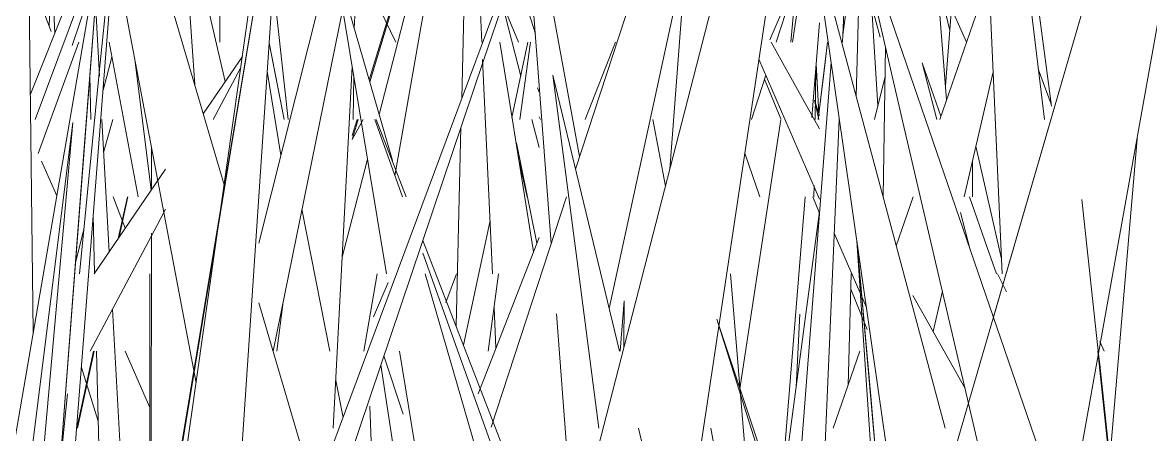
# Model space of a CAD drawing. Header units: millimetres. Extents: x -9575 to 27274, y -4387 to 11354.
# Drawn here: x -5985.07 to -5944.77, y 3071.85 to 3086.56 of the extents above; entities that cross this region are included whole.
import ezdxf

# ---------------------------------------------------------------- set-up
doc = ezdxf.new("R2010")
doc.units = ezdxf.units.MM
doc.layers.add('G-IMPT', color=8, linetype='Continuous', lineweight=9)

# ---------------------------------------------------------------- blocks, each defined once
blk = doc.blocks.new('Grass Array - 25_dwg-V50-North')
at = {"layer": 'G-IMPT'}
for p, q in [((-5957.844, 3050.319), (-5939.953, 3111.913)), ((-5939.953, 3111.913), (-5947.593, 3069.306)), ((-5978.914, 3084.334), (-5980.412, 3106.607)), ((-5950.062, 3077.582), (-5951.358, 3106.539)), ((-5976.622, 3078.683), (-5969.844, 3105.643)), ((-5965.736, 3066.547), (-5955.693, 3105.661)), ((-5977.863, 3080.762), (-5984.413, 3103.013)), ((-5965.308, 3081.324), (-5958.596, 3101.811)), ((-5950.375, 3076.031), (-5943.205, 3100.719)), ((-5982.392, 3048.816), (-5975.458, 3097.718)), ((-5956.592, 3097.666), (-5951.334, 3085.859)), ((-5957.619, 3085.859), (-5956.592, 3097.134)), ((-5984.945, 3096.944), (-5984.683, 3075.505)), ((-5957.557, 3085.859), (-5955.979, 3096.29)), ((-5955.764, 3085.859), (-5955.305, 3096.363)), ((-5950.125, 3096.246), (-5948.551, 3083.1)), ((-5978.04, 3095.452), (-5978.016, 3085.859)), ((-5957.238, 3095.371), (-5961.564, 3066.547)), ((-5972.322, 3083.283), (-5969.348, 3094.781)), ((-5970.833, 3086.386), (-5969.348, 3094.781)), ((-5982.703, 3048), (-5965.842, 3093.351)), ((-5982.55, 3093.165), (-5978.866, 3073.687)), ((-5972.66, 3084.45), (-5969.946, 3093.407)), ((-5968.58, 3085.239), (-5965.842, 3093.351)), ((-5965.161, 3081.773), (-5967.289, 3093.399)), ((-5960.68, 3092.176), (-5964.102, 3076.351)), ((-5968.657, 3085.859), (-5968.92, 3091.545)), ((-5977.823, 3084.46), (-5979.367, 3091.073)), ((-5969.191, 3091.08), (-5969.373, 3083.853)), ((-5955.075, 3091.225), (-5955.752, 3086.13)), ((-5970.867, 3090.443), (-5972.678, 3084.514)), ((-5953.571, 3082.856), (-5955.366, 3090.568)), ((-5940.858, 3048.307), (-5955.366, 3090.568)), ((-5973.213, 3086.362), (-5973.02, 3090.029)), ((-5966.674, 3085.26), (-5967.022, 3089.856)), ((-5948.302, 3083.578), (-5949.157, 3090.114)), ((-5955.747, 3082.154), (-5956.834, 3089.712)), ((-5952.103, 3072.065), (-5956.834, 3089.712)), ((-5982.309, 3089.289), (-5987.175, 3061.029)), ((-5984.476, 3061.029), (-5982.309, 3089.289)), ((-5982.309, 3089.289), (-5982.873, 3081.933)), ((-5984.787, 3084), (-5982.936, 3088.618)), ((-5984.428, 3055.511), (-5981.841, 3088.618)), ((-5984.036, 3088.837), (-5984.113, 3086.429)), ((-5984.036, 3088.837), (-5983.909, 3086.189)), ((-5982.275, 3085.249), (-5981.941, 3088.618)), ((-5977.364, 3069.306), (-5976.054, 3088.856)), ((-5972.058, 3077.582), (-5973.911, 3088.775)), ((-5971.844, 3081.63), (-5973.911, 3088.775)), ((-5971.724, 3085.859), (-5973.063, 3088.618)), ((-5961.389, 3088.618), (-5961.94, 3081.331)), ((-5955.149, 3088.618), (-5955.281, 3083.918)), ((-5984.045, 3086.247), (-5984.84, 3088.363)), ((-5967.39, 3088.262), (-5966.743, 3086.167)), ((-5958.37, 3085.948), (-5957.36, 3088.291)), ((-5958.135, 3085.859), (-5957.36, 3088.291)), ((-5952.047, 3083.801), (-5952.395, 3088.243)), ((-5951.939, 3086.276), (-5952.376, 3088.2)), ((-5982.75, 3088.116), (-5984.614, 3083.1)), ((-5983.23, 3048), (-5976.66, 3087.867)), ((-5977.833, 3080.799), (-5976.66, 3087.867)), ((-5975.574, 3083.1), (-5976.112, 3087.997)), ((-5954.501, 3083.592), (-5954.789, 3088.09)), ((-5950.661, 3087.808), (-5952.289, 3083.1)), ((-5983.298, 3085.742), (-5982.732, 3087.409)), ((-5982.32, 3084.648), (-5982.464, 3087.252)), ((-5973.626, 3087.053), (-5976.113, 3074.823)), ((-5967.264, 3084.648), (-5967.92, 3087.194)), ((-5967.344, 3085.859), (-5967.868, 3087.126)), ((-5954.731, 3087.183), (-5954.425, 3086.037)), ((-5952.086, 3084.3), (-5951.879, 3087.083)), ((-5970.833, 3086.386), (-5971.769, 3081.09)), ((-5956.592, 3086.554), (-5956.869, 3083.176)), ((-5983.06, 3085.859), (-5984.51, 3081.885)), ((-5981.97, 3085.859), (-5980.935, 3080.341)), ((-5976.257, 3085.84), (-5976.027, 3084.675)), ((-5975.716, 3083.1), (-5976.257, 3085.84)), ((-5967.681, 3083.818), (-5968.009, 3085.859)), ((-5967.578, 3083.173), (-5967.006, 3085.859)), ((-5967.296, 3083.1), (-5966.917, 3085.859)), ((-5964.963, 3083.1), (-5963.885, 3085.859)), ((-5958.321, 3085.859), (-5957.137, 3083.745)), ((-5956.635, 3083.1), (-5956.303, 3085.859)), ((-5956.303, 3085.859), (-5956.437, 3084.744)), ((-5978.611, 3083.304), (-5977.211, 3085.357)), ((-5954.315, 3080.341), (-5954.229, 3085.685)), ((-5982.275, 3085.249), (-5983.036, 3077.582)), ((-5981.87, 3085.323), (-5982.19, 3084.152)), ((-5968.58, 3085.239), (-5981.148, 3048)), ((-5981.053, 3085.252), (-5980.467, 3080.581)), ((-5978.256, 3083.1), (-5977.267, 3084.962)), ((-5973.963, 3072.065), (-5973.284, 3084.993)), ((-5968.275, 3077.582), (-5968.629, 3085.239)), ((-5966.674, 3085.26), (-5966.177, 3078.672)), ((-5958.755, 3085.261), (-5956.592, 3080.256)), ((-5956.175, 3085.134), (-5958.612, 3053.706)), ((-5956.723, 3084.956), (-5956.749, 3083.1)), ((-5956.749, 3083.1), (-5956.723, 3084.956)), ((-5956.711, 3085.093), (-5956.609, 3083.318)), ((-5952.401, 3083.1), (-5952.923, 3085.129)), ((-5952.249, 3083.217), (-5952.923, 3085.129)), ((-5982.664, 3084.655), (-5982.626, 3083.1)), ((-5976.325, 3084.824), (-5975.833, 3081.821)), ((-5975.716, 3083.1), (-5976.027, 3084.675)), ((-5973.23, 3084.667), (-5973.253, 3083.1)), ((-5965.254, 3078.034), (-5966.124, 3084.689)), ((-5963.732, 3074.823), (-5966.124, 3084.689)), ((-5959.014, 3083.1), (-5958.508, 3084.689)), ((-5956.635, 3083.1), (-5956.437, 3084.744)), ((-5954.621, 3083.1), (-5954.246, 3084.633)), ((-5950.385, 3084.801), (-5951.416, 3080.341)), ((-5948.312, 3083.649), (-5948.764, 3084.878)), ((-5966.67, 3084.231), (-5966.608, 3084.082)), ((-5958.555, 3084.541), (-5957.972, 3083.119)), ((-5967.681, 3083.818), (-5966.808, 3078.375)), ((-5957.137, 3083.745), (-5956.592, 3082.772)), ((-5956.617, 3083.1), (-5956.766, 3083.791)), ((-5956.592, 3083.243), (-5956.766, 3083.791)), ((-5987.628, 3048), (-5983.267, 3082.995)), ((-5983.814, 3076.848), (-5983.267, 3082.995)), ((-5981.971, 3078.375), (-5982.234, 3083.1)), ((-5982.168, 3081.927), (-5981.841, 3083.1)), ((-5973.284, 3082.381), (-5972.893, 3083.1)), ((-5973.11, 3083.1), (-5973.284, 3082.533)), ((-5973.284, 3082.39), (-5973.069, 3083.1)), ((-5971.493, 3080.341), (-5972.484, 3083.1)), ((-5971.364, 3080.341), (-5972.431, 3083.1)), ((-5966.608, 3082.102), (-5966.865, 3083.1)), ((-5966.562, 3083.1), (-5966.608, 3083.197)), ((-5962.097, 3080.72), (-5962.542, 3083.1)), ((-5962.097, 3080.721), (-5962.542, 3083.1)), ((-5959.431, 3073.478), (-5957.975, 3083.1)), ((-5957.392, 3048.63), (-5955.885, 3083.1)), ((-5969.4, 3082.809), (-5969.578, 3075.724)), ((-5953.571, 3082.856), (-5948.145, 3059.546)), ((-5967.411, 3082.266), (-5966.688, 3078.685)), ((-5955.747, 3082.154), (-5953.502, 3066.547)), ((-5950.086, 3078.127), (-5951, 3082.143)), ((-5945.244, 3082.405), (-5946.575, 3066.781)), ((-5984.476, 3061.029), (-5982.873, 3081.933)), ((-5980.453, 3082.076), (-5980.455, 3080.599)), ((-5958.726, 3080.341), (-5959.259, 3081.902)), ((-5984.389, 3081.609), (-5983.844, 3080.372)), ((-5982.512, 3077.582), (-5979.96, 3081.325)), ((-5973.642, 3078.181), (-5972.736, 3081.682)), ((-5967.041, 3080.341), (-5967.335, 3081.661)), ((-5951.122, 3081.613), (-5951.12, 3080.341)), ((-5977.833, 3080.799), (-5983.277, 3048)), ((-5956.789, 3080.341), (-5956.783, 3080.738)), ((-5981.824, 3080.341), (-5981.4, 3079.213)), ((-5981.646, 3078.852), (-5981.321, 3080.341)), ((-5981.3, 3080.341), (-5981.614, 3078.899)), ((-5968.326, 3072.11), (-5965.63, 3080.341)), ((-5957.101, 3080.341), (-5958.006, 3069.306)), ((-5956.832, 3080.341), (-5956.592, 3079.756)), ((-5953.243, 3080.341), (-5953.851, 3078.583)), ((-5950.595, 3078.528), (-5951.235, 3080.341)), ((-5943.718, 3048), (-5947.219, 3080.24)), ((-5980.272, 3079.304), (-5979.96, 3079.891)), ((-5974.081, 3074.823), (-5975.082, 3079.892)), ((-5958.566, 3064.944), (-5956.592, 3079.812)), ((-5951.205, 3078.447), (-5951.547, 3079.777)), ((-5982.54, 3079.665), (-5982.49, 3077.615)), ((-5968.363, 3079.486), (-5969.311, 3075.033)), ((-5983.175, 3077.987), (-5982.879, 3079.169)), ((-5980.272, 3079.304), (-5982.651, 3074.823)), ((-5980.458, 3079.044), (-5980.483, 3063.788)), ((-5956.063, 3079.033), (-5954.916, 3076.382)), ((-5962.826, 3058.27), (-5970.76, 3078.779)), ((-5966.608, 3078.889), (-5968.792, 3073.296)), ((-5955.254, 3078.759), (-5954.25, 3063.788)), ((-5955.254, 3078.759), (-5954.761, 3073.209)), ((-5952.524, 3048), (-5955.254, 3078.759)), ((-5950.262, 3077.582), (-5950.595, 3078.528)), ((-5970.767, 3078.321), (-5962.161, 3054.368)), ((-5965.254, 3078.034), (-5964.474, 3072.065)), ((-5980.514, 3077.582), (-5980.517, 3069.306)), ((-5972.389, 3077.582), (-5972.877, 3074.823)), ((-5970.674, 3077.582), (-5966.608, 3063.523)), ((-5969.558, 3077.582), (-5969.946, 3076.565)), ((-5968.434, 3074.823), (-5968.055, 3077.582)), ((-5958.687, 3064.594), (-5959.774, 3077.582)), ((-5955.459, 3077.582), (-5955.57, 3073.61)), ((-5949.913, 3076.938), (-5950.233, 3077.582)), ((-5972.006, 3077.273), (-5972.52, 3076.051)), ((-5955.474, 3077.034), (-5954.884, 3075.596)), ((-5952.198, 3076.96), (-5952.531, 3075.522)), ((-5983.814, 3076.848), (-5986.367, 3048.184)), ((-5974.619, 3069.744), (-5976.622, 3076.547)), ((-5975.754, 3076.587), (-5975.985, 3074.823)), ((-5963.57, 3076.618), (-5963.716, 3074.823)), ((-5963.57, 3076.618), (-5963.576, 3074.96)), ((-5963.576, 3074.96), (-5963.57, 3076.618)), ((-5953.254, 3076.813), (-5951.389, 3073.485)), ((-5981.16, 3063.788), (-5981.857, 3076.319)), ((-5968.152, 3074.936), (-5968.219, 3076.387)), ((-5965.986, 3076.155), (-5965.369, 3067.979)), ((-5957.291, 3076.142), (-5957.425, 3073.534)), ((-5960.253, 3075.971), (-5958.165, 3069.306)), ((-5960.253, 3075.971), (-5958.563, 3070.896)), ((-5957.522, 3067.77), (-5960.253, 3075.971)), ((-5946.575, 3075.172), (-5946.42, 3074.823)), ((-5983.13, 3072.065), (-5982.527, 3074.823)), ((-5982.503, 3074.823), (-5983.104, 3072.065)), ((-5982.421, 3074.823), (-5982.219, 3066.672)), ((-5981.401, 3074.823), (-5980.516, 3072.813)), ((-5971.467, 3072.575), (-5972.154, 3074.649)), ((-5968.469, 3055.904), (-5971.601, 3074.823)), ((-5955.151, 3074.823), (-5956.104, 3072.065)), ((-5946.646, 3074.823), (-5945.782, 3066.664)), ((-5946.631, 3074.823), (-5946.579, 3074.341)), ((-5982.358, 3072.317), (-5982.963, 3074.237)), ((-5971.174, 3067.198), (-5972.259, 3074.337)), ((-5945.754, 3066.748), (-5946.579, 3074.341)), ((-5973.613, 3072.45), (-5973.873, 3073.769)), ((-5983.462, 3073.297), (-5983.784, 3070.053)), ((-5972.654, 3072.862), (-5972.412, 3066.547)), ((-5953.807, 3062.453), (-5954.761, 3073.209)), ((-5957.278, 3048.202), (-5963.063, 3072.065)), ((-5958.152, 3059.643), (-5960.477, 3072.065)), ((-5958.152, 3059.643), (-5960.477, 3072.065)), ((-5953.927, 3063.805), (-5951.528, 3072.065))]:
    blk.add_line(p, q, dxfattribs=at)
blk = doc.blocks.new('Grass Array - Grass Array-V52-North')
blk.add_blockref('Grass Array - 25_dwg-V50-North', (0, 0))

msp = doc.modelspace()

# ---------------------------------------------------------------- block references
msp.add_blockref('Grass Array - Grass Array-V52-North', (0, 0))

doc.saveas('drawing.dxf')
